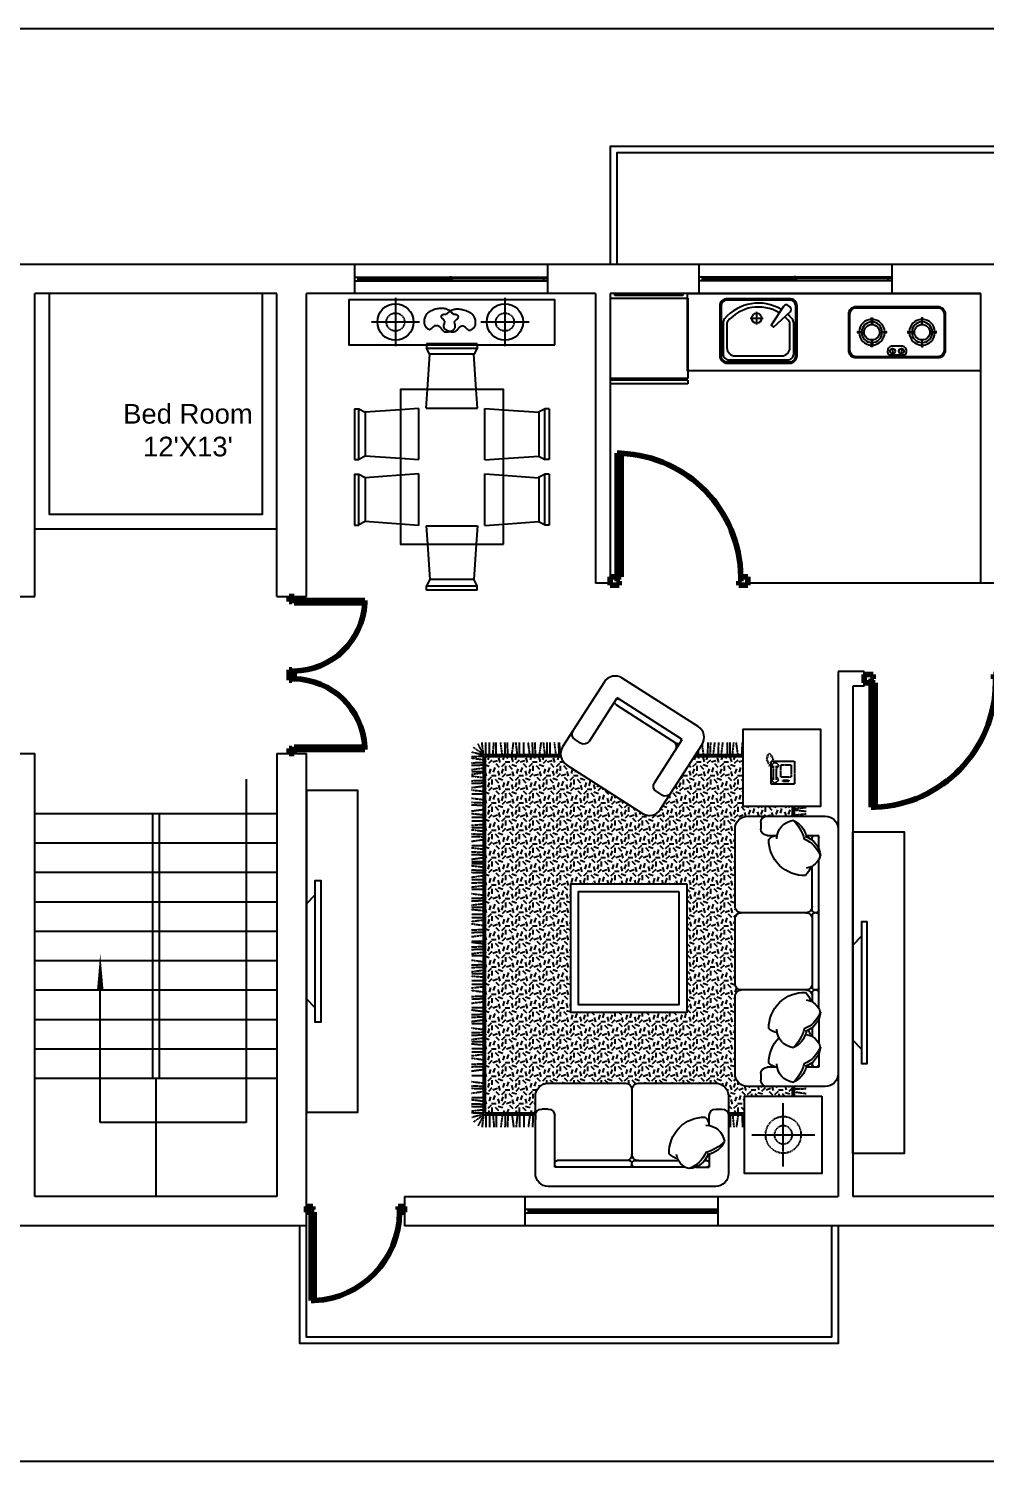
# Model space of a CAD drawing. Header units: inches. Extents: x 934 to 13503, y 40 to 6452.
# Drawn here: x 4648.7 to 4941.1, y 5742.1 to 6180.1 of the extents above; entities that cross this region are included whole.
import ezdxf

# ---------------------------------------------------------------- set-up
doc = ezdxf.new("R2010")
doc.units = ezdxf.units.IN
doc.linetypes.add('HIDDEN', pattern=[9.525, 6.35, -3.175])
doc.linetypes.add('HIDDEN2', pattern=[0.1875, 0.125, -0.0625])
for name, color, linetype in [('car', 20, 'Continuous'), ('FFURNITURE', 53, 'Continuous'), ('FURHATCH', 57, 'Continuous'), ('FURNITURE', 122, 'Continuous'), ('WINDOW', 2, 'Continuous')]:
    doc.layers.add(name, color=color, linetype=linetype)
doc.layers.add('wall', color=10, linetype='Continuous', plot=False)
doc.styles.get("Standard").update_dxf_attribs({"font": 'arial.ttf'})

# ---------------------------------------------------------------- blocks, each defined once
blk = doc.blocks.new('yq_cooker_01')
for p, q in [((426, 34), (466, 34)), ((426, -34), (466, -34))]:
    blk.add_line(p, q)
for points in [[(440, -375), (160, -375, -0.414214), (100, -315), (100, 315, -0.414214), (160, 375), (440, 375, -0.414214), (500, 315), (500, -315, -0.414214)], [(440, -365), (160, -365, -0.414214), (110, -315), (110, 315, -0.414214), (160, 365), (440, 365, -0.414214), (490, 315), (490, -315, -0.414214)]]:
    blk.add_lwpolyline(points, format="xyb", close=True)
for points in [[(301, 261), (305, 305), (295, 305), (299, 261)], [(234, 196), (190, 200), (190, 190), (234, 194)], [(299, 129), (295, 85), (305, 85), (301, 129)], [(366, 194), (410, 190), (410, 200), (366, 196)], [(299, -129), (295, -85), (305, -85), (301, -129)], [(234, -196), (190, -200), (190, -190), (234, -194)], [(366, -194), (410, -190), (410, -200), (366, -196)], [(301, -261), (305, -305), (295, -305), (299, -261)]]:
    blk.add_lwpolyline(points, close=True)
blk.add_lwpolyline([(407, -34, 0.414214), (446, -73), (456, -73, 0.414214), (475, -54), (475, 54, 0.414214), (456, 74), (446, 74, 0.414214), (407, 34), (407, -34)], format="xyb")
for centre, radius in [((300, 195), 60), ((446, 34), 19.6), ((446, -34), 19.6), ((300, -195), 60)]:
    blk.add_circle(centre, radius)
for centre, radius, start, end in [((300, 195), 100, 92.4978, 177.5022), ((300, 195), 80, 91.5913, 178.4087), ((300, 195), 80, 1.5913, 88.4087), ((300, 195), 100, 2.4978, 87.5022), ((300, 195), 100, 182.4978, 267.5022), ((300, 195), 80, 181.5913, 268.4087), ((300, 195), 80, 271.5913, 358.4087), ((300, 195), 100, 272.4978, 357.5022), ((300, -195), 100, 92.4978, 177.5022), ((300, -195), 100, 2.4978, 87.5022), ((300, -195), 100, 182.4978, 267.5022), ((300, -195), 80, 91.5913, 178.4087), ((300, -195), 80, 181.5913, 268.4087), ((300, -195), 80, 1.5913, 88.4087), ((300, -195), 80, 271.5913, 358.4087), ((300, -195), 100, 272.4978, 357.5022)]:
    blk.add_arc(centre, radius, start, end)
blk = doc.blocks.new('yq_ksink_01')
for points in [[(540, -243), (540, 243, 0.414214), (483, 300), (97, 300, 0.414214), (40, 243), (40, -243, 0.414214), (97, -300), (483, -300, 0.414214)], [(530, -243), (530, 243, 0.414214), (483, 290), (97, 290, 0.414214), (50, 243), (50, -243, 0.414214), (97, -290), (483, -290, 0.414214)], [(142, 246, 0.463705), (106, 246), (93, 231, 0.463199), (99, 196), (244, 99), (260, 117)]]:
    blk.add_lwpolyline(points, format="xyb", close=True)
for points in [[(124, 179, 0.371537), (197, -263, 0.175756), (227, -274), (468, -274, 0.414214), (514, -228), (514, 228, 0.414214), (468, 274), (227, 274, 0.175756), (197, 263, 0.038636), (159, 226, 0.038636)], [(149, 162, 0.370424), (217, -240, 0.175756), (227, -244), (421, -244, 0.414214), (484, -181), (484, 181, 0.414214), (421, 244), (227, 244, 0.175756), (217, 240, 0.038502), (180, 204, 0.038502)]]:
    blk.add_lwpolyline(points, format="xyb")
for points in [[(191, -64), (191, 36)], [(142, -14), (241, -14)]]:
    blk.add_lwpolyline(points)
blk.add_circle((191, -14), 38.3)
blk = doc.blocks.new('yq_icebox_01')
for p, q in [((0, -264), (0, 264)), ((0, 264), (14, 264)), ((14, 264), (14, -264)), ((35, -298), (35, 302)), ((35, 302), (658, 302)), ((658, 302), (658, -298)), ((672, 296), (658, 296)), ((665, 296), (665, -293)), ((672, 302), (700, 302)), ((672, 302), (672, -298)), ((700, 302), (700, -298)), ((14, -264), (0, -264)), ((658, -298), (35, -298)), ((672, -293), (658, -293)), ((700, -298), (672, -298))]:
    blk.add_line(p, q)
blk = doc.blocks.new('yq_sofa_01')
at = {"layer": 'FURHATCH', "linetype": 'HIDDEN2'}
h = blk.add_hatch(dxfattribs=at)
h.set_pattern_fill('GEOL1,_O', color=256, scale=150, angle=45)
h.set_pattern_definition([(45, (-2935.14, 78.03), (4e-14, 212.132), [37.5, -112.5]), (45, (-2940.44, 200), (4e-14, 212.132), [37.5, -112.5]), (135, (-2961.66, 125.76), (-212.132, 7e-14), [37.5, -112.5]), (135, (-2956.35, 205.3), (-212.132, 7e-14), [37.5, -112.5]), (90, (-2988.17, 173.49), (-106.066, 106.066), [37.5, -174.632]), (180, (-2876.8, 136.36), (-106.066, -106.066), [37.5, -174.632]), (71.565, (-2940.444, 136.365), (106.066, 106.066), [37.5, -297.9102]), (71.565, (-2945.75, 237.13), (106.066, 106.066), [37.5, -297.9102]), (108.435, (-2860.895, 152.274), (-106.066, 106.066), [37.5, -297.9102]), (108.435, (-2956.354, 152.274), (-106.066, 106.066), [37.5, -297.9102]), (108.435, (-2892.714, 162.88), (-106.066, 106.066), [37.5, -297.9102]), (161.565, (-2993.48, 136.365), (-106.066, 106.066), [37.5, -297.9102]), (198.435, (-2929.84, 115.15), (-106.066, -106.066), [37.5, -297.9102])])
edge = h.paths.add_edge_path()
edge.add_line((2738, 1513), (2151, 1513))
edge.add_arc((2053, 1533), 100, 302.6488, 348.511, ccw=False)
edge.add_line((2107, 1449), (1518, 1071))
edge.add_arc((1464, 1155), 100, 212.6488, 302.6488, ccw=False)
edge.add_line((1380, 1101), (1116, 1513))
edge.add_line((1116, 1513), (736, 1513))
edge.add_line((736, 1513), (736, 1125))
edge.add_line((736, 1125), (356, 1125))
edge.add_line((356, 1125), (356, 1050))
edge.add_line((356, 1050), (700, 1050))
edge.add_arc((700, 950), 100, 0, 90, ccw=False)
edge.add_line((800, 950), (800, 350))
edge.add_arc((750, 350), 50, 270, 360, ccw=False)
edge.add_arc((750, 250), 50, 0, 90, ccw=False)
edge.add_line((800, 250), (800, -250))
edge.add_arc((750, -250), 50, -90, 0, ccw=False)
edge.add_arc((750, -350), 50, 0, 90, ccw=False)
edge.add_line((800, -350), (800, -950))
edge.add_arc((700, -950), 100, -90, 0, ccw=False)
edge.add_line((700, -1050), (356, -1050))
edge.add_line((356, -1050), (356, -1125))
edge.add_line((356, -1125), (725, -1125))
edge.add_line((725, -1125), (725, -1257))
edge.add_line((725, -1257), (850, -1257))
edge.add_line((850, -1257), (850, -1125))
edge.add_arc((950, -1125), 100, 90, 180, ccw=False)
edge.add_line((950, -1025), (1550, -1025))
edge.add_arc((1550, -1075), 50, 0, 90, ccw=False)
edge.add_line((1600, -1075), (1600, -1077))
edge.add_arc((1651, -1076), 50.8, 90.926, 180.926, ccw=False)
edge.add_line((1650, -1025), (2250, -1025))
edge.add_arc((2250, -1125), 100, 0, 90, ccw=False)
edge.add_line((2350, -1125), (2350, -1257))
edge.add_line((2350, -1257), (2738, -1257))
edge.add_line((2738, -1257), (2738, 1513))
h.paths.add_polyline_path([(2075, 525), (2075, -475), (1175, -475), (1175, 525)], flags=16)
for points in [[(1056, 1607, -0.414214), (1086, 1745), (1676, 2122, -0.414214), (1814, 2092), (2138, 1587, -0.414214), (2107, 1449), (1518, 1071, -0.414214), (1380, 1101)], [(800, 350), (800, 950, 0.414214), (700, 1050), (100, 1050, 0.414214), (0, 950), (0, -950, 0.414214), (100, -1050), (700, -1050, 0.414214), (800, -950), (800, -350, 0.414214), (750, -300, 0.414214), (800, -250), (800, 250, 0.414214), (750, 300, 0.414214)], [(1650, -1025, 0.404778), (1600, -1075, 0.414214), (1550, -1025), (950, -1025, 0.414214), (850, -1125), (850, -1725, 0.414214), (950, -1825), (2250, -1825, 0.414214), (2350, -1725), (2350, -1125, 0.414214), (2250, -1025)]]:
    blk.add_lwpolyline(points, format="xyb", close=True)
for points in [[(736, 1125), (736, 1725), (136, 1725), (136, 1125)], [(1175, 525), (1175, -475), (2075, -475), (2075, 525)], [(125, -1125), (125, -1725), (725, -1725), (725, -1125)]]:
    blk.add_lwpolyline(points, close=True)
at = {"layer": 'FURHATCH', "ltscale": 1000}
for p, q in [((1209, 1645), (1715, 1969)), ((1725, 1916), (1253, 1614)), ((1930, 1632), (1715, 1969)), ((1425, 1309), (1209, 1645)), ((1999, 1617), (2042, 1644)), ((1410, 1240), (1368, 1213)), ((248, 900), (150, 900)), ((150, 795), (150, 900)), ((550, 900), (473, 900)), ((600, 1000), (600, 950)), ((200, 862), (200, 880)), ((150, -442), (150, 712)), ((200, 320), (200, 661)), ((170, 300), (180, 300)), ((200, 280), (200, -280)), ((250, 300), (750, 300)), ((170, -300), (180, -300)), ((200, -320), (200, -392)), ((250, -300), (750, -300)), ((150, -525), (150, -712)), ((200, -592), (200, -661)), ((150, -795), (150, -900)), ((200, -862), (200, -880)), ((150, -900), (248, -900)), ((473, -900), (550, -900)), ((600, -950), (600, -1000)), ((1600, -1075), (1600, -1575)), ((950, -1225), (900, -1225)), ((1000, -1352), (1000, -1275)), ((2200, -1675), (2200, -1275)), ((2250, -1225), (2300, -1225)), ((1000, -1577), (1000, -1675)), ((1038, -1625), (1020, -1625)), ((1580, -1625), (1239, -1625)), ((1600, -1655), (1600, -1645)), ((1620, -1625), (2180, -1625)), ((1105, -1675), (1000, -1675)), ((1188, -1675), (2200, -1675))]:
    blk.add_line(p, q, dxfattribs=at)
at = {"layer": 'FURHATCH', "linetype": 'HIDDEN2'}
for p, q in [((745, 1528), (742, 1623)), ((777, 1528), (790, 1623)), ((819, 1528), (809, 1623)), ((837, 1528), (837, 1623)), ((859, 1528), (859, 1623)), ((905, 1528), (894, 1623)), ((929, 1528), (926, 1623)), ((967, 1528), (956, 1623)), ((992, 1528), (988, 1623)), ((1011, 1528), (1008, 1623)), ((1044, 1528), (1054, 1610)), ((1085, 1528), (1081, 1568)), ((2159, 1528), (2162, 1623)), ((2165, 1528), (2168, 1623)), ((2189, 1528), (2201, 1623)), ((2235, 1528), (2235, 1623)), ((2257, 1528), (2257, 1623)), ((2275, 1528), (2286, 1623)), ((2317, 1528), (2304, 1623)), ((2349, 1528), (2352, 1623)), ((2369, 1528), (2372, 1623)), ((2393, 1528), (2405, 1623)), ((2439, 1528), (2439, 1623)), ((2472, 1528), (2472, 1623)), ((2490, 1528), (2500, 1623)), ((2531, 1528), (2519, 1623)), ((2563, 1528), (2567, 1623)), ((2583, 1528), (2586, 1623)), ((2607, 1528), (2619, 1623)), ((2653, 1528), (2653, 1623)), ((2679, 1528), (2671, 1623)), ((2706, 1528), (2706, 1623)), ((2735, 1528), (2735, 1623)), ((2753, 1528), (2764, 1623)), ((2753, 1528), (2795, 1612)), ((2753, 1528), (2830, 1582)), ((520, 1476), (339, 1476)), ((339, 1476), (339, 1298)), ((445, 1448), (363, 1448)), ((363, 1448), (363, 1352)), ((445, 1352), (445, 1448)), ((496, 1464), (504, 1489)), ((500, 1493), (513, 1497)), ((504, 1502), (518, 1506)), ((509, 1511), (522, 1515)), ((513, 1519), (526, 1524)), ((520, 1298), (520, 1476)), ((525, 1530), (538, 1534)), ((526, 1445), (540, 1449)), ((531, 1453), (544, 1458)), ((535, 1524), (548, 1528)), ((535, 1462), (548, 1467)), ((540, 1515), (553, 1519)), ((540, 1471), (553, 1475)), ((544, 1506), (557, 1511)), ((544, 1497), (557, 1502)), ((544, 1489), (557, 1493)), ((544, 1480), (557, 1484)), ((2753, 1522), (2845, 1546)), ((2753, 1513), (2848, 1510)), ((2753, 1486), (2848, 1499)), ((2753, 1465), (2848, 1461)), ((363, 1352), (445, 1352)), ((478, 1332), (478, 1442)), ((500, 1332), (500, 1442)), ((522, 1436), (535, 1440)), ((2753, 1445), (2848, 1442)), ((2753, 1421), (2848, 1409)), ((2753, 1393), (2848, 1393)), ((2753, 1384), (2848, 1372)), ((2753, 1347), (2848, 1359)), ((339, 1298), (520, 1298)), ((383, 1328), (383, 1318)), ((428, 1328), (383, 1328)), ((383, 1318), (428, 1318)), ((428, 1318), (428, 1328)), ((2753, 1325), (2848, 1322)), ((2753, 1305), (2848, 1302)), ((2753, 1281), (2848, 1269)), ((2753, 1240), (2848, 1251)), ((341, 1108), (247, 1118)), ((2753, 1221), (2848, 1221)), ((2753, 1176), (2848, 1187)), ((2753, 1151), (2848, 1155)), ((2753, 1132), (2848, 1135)), ((341, 1099), (247, 1087)), ((341, 1058), (247, 1068)), ((2753, 1099), (2848, 1087)), ((2753, 1058), (2848, 1068)), ((2753, 1040), (2848, 1040)), ((2753, 1011), (2848, 1011)), ((2753, 984), (2848, 976)), ((2753, 958), (2848, 958)), ((2753, 931), (2848, 942)), ((2753, 906), (2848, 910)), ((2753, 887), (2848, 890)), ((2753, 865), (2848, 852)), ((2753, 818), (2848, 818)), ((2753, 791), (2848, 802)), ((2753, 767), (2848, 770)), ((2753, 747), (2848, 750)), ((2753, 725), (2848, 713)), ((2753, 695), (2848, 695)), ((2753, 679), (2848, 679)), ((2753, 652), (2848, 663)), ((2753, 627), (2848, 630)), ((2753, 608), (2848, 611)), ((2753, 586), (2848, 573)), ((2753, 555), (2848, 555)), ((2753, 532), (2848, 529)), ((2753, 508), (2848, 496)), ((2753, 480), (2848, 480)), ((2753, 434), (2848, 446)), ((2753, 412), (2848, 409)), ((2753, 392), (2848, 389)), ((2753, 368), (2848, 356)), ((2753, 341), (2848, 341)), ((2753, 314), (2848, 323)), ((2753, 287), (2848, 287)), ((2753, 259), (2848, 259)), ((2753, 241), (2848, 230)), ((2753, 199), (2848, 212)), ((2753, 167), (2848, 164)), ((2753, 147), (2848, 144)), ((2753, 123), (2848, 111)), ((2753, 77), (2848, 77)), ((2753, 57), (2848, 69)), ((2753, 35), (2848, 32)), ((2753, 15), (2848, 12)), ((2753, -9), (2848, -21)), ((2753, -36), (2848, -36)), ((2753, -83), (2848, -70)), ((2753, -105), (2848, -108)), ((2753, -125), (2848, -128)), ((2753, -149), (2848, -160)), ((2753, -176), (2848, -176)), ((2753, -202), (2848, -194)), ((2753, -229), (2848, -229)), ((2753, -258), (2848, -258)), ((2753, -276), (2848, -287)), ((2753, -318), (2848, -305)), ((2753, -350), (2848, -353)), ((2753, -369), (2848, -373)), ((2753, -394), (2848, -405)), ((2753, -439), (2848, -439)), ((2753, -469), (2848, -457)), ((2753, -491), (2848, -494)), ((2753, -511), (2848, -514)), ((2753, -535), (2848, -547)), ((2753, -562), (2848, -562)), ((2753, -609), (2848, -597)), ((2753, -631), (2848, -634)), ((2753, -651), (2848, -654)), ((2753, -675), (2848, -687)), ((2753, -702), (2848, -702)), ((2753, -729), (2848, -720)), ((2753, -756), (2848, -756)), ((2753, -784), (2848, -784)), ((2753, -802), (2848, -813)), ((2753, -844), (2848, -831)), ((2753, -876), (2848, -879)), ((2753, -896), (2848, -899)), ((2753, -920), (2848, -932)), ((2753, -966), (2848, -966)), ((341, -1069), (247, -1066)), ((341, -1091), (247, -1104)), ((2753, -1025), (2848, -1014)), ((2753, -1050), (2848, -1046)), ((2753, -1069), (2848, -1066)), ((2753, -1091), (2848, -1104)), ((425, -1670), (425, -1180)), ((2753, -1138), (2848, -1138)), ((2753, -1165), (2848, -1154)), ((2753, -1189), (2848, -1186)), ((2753, -1209), (2848, -1206)), ((734, -1272), (731, -1367)), ((745, -1272), (742, -1367)), ((777, -1272), (790, -1367)), ((819, -1272), (809, -1367)), ((837, -1272), (837, -1367)), ((2349, -1272), (2352, -1367)), ((2369, -1272), (2372, -1367)), ((2393, -1272), (2405, -1367)), ((2439, -1272), (2439, -1367)), ((2472, -1272), (2472, -1367)), ((2490, -1272), (2500, -1367)), ((2531, -1272), (2519, -1367)), ((2563, -1272), (2567, -1367)), ((2583, -1272), (2586, -1367)), ((2607, -1272), (2619, -1367)), ((2653, -1272), (2653, -1367)), ((2679, -1272), (2671, -1367)), ((2706, -1272), (2706, -1367)), ((2735, -1272), (2735, -1367)), ((2753, -1231), (2848, -1243)), ((2753, -1258), (2848, -1255)), ((2753, -1267), (2845, -1290)), ((2753, -1272), (2830, -1326)), ((2753, -1272), (2795, -1356)), ((2753, -1272), (2764, -1367)), ((670, -1425), (180, -1425))]:
    blk.add_line(p, q, dxfattribs=at)
at = {"layer": 'FURHATCH', "ltscale": 1000}
for points in [[(1106, 1528), (736, 1528)], [(1116, 1513), (736, 1513)], [(2350, -1257), (2738, -1257), (2738, 1513), (2151, 1513)], [(2350, -1272), (2753, -1272), (2753, 1528), (2153, 1528)], [(341, 1125), (341, 1050)], [(356, 1125), (356, 1050)], [(341, -1050), (341, -1125)], [(356, -1050), (356, -1125)], [(725, -1257), (850, -1257)], [(725, -1272), (850, -1272)]]:
    blk.add_lwpolyline(points, dxfattribs=at)
blk.add_lwpolyline([(1235, 465), (1235, -415), (2015, -415), (2015, 465)], close=True, dxfattribs=at)
at = {"layer": 'FURHATCH', "linetype": 'HIDDEN2'}
for radius in [140, 70]:
    blk.add_circle((425, -1425), radius, dxfattribs=at)
at = {"layer": 'FURHATCH', "ltscale": 1000}
for centre, radius, start, end in [((1709, 1941), 20, 32.6488, 122.6488), ((1714, 1933), 20, 302.6488, 32.6488), ((2015, 1686), 50, 302.6488, 32.6488), ((1237, 1639), 20, 122.6488, 212.6488), ((1242, 1631), 20, 212.6488, 302.6488), ((1305, 1588), 50, 122.6488, 212.6488), ((1972, 1659), 50, 212.6488, 302.6488), ((1341, 1255), 50, 212.6488, 302.6488), ((1383, 1282), 50, 302.6488, 32.6488), ((420, 856), 177, 113.3152, 169.3613), ((548, 803), 293, 132.7368, 166.3508), ((325, 869), 151, 2.0672, 80.6072), ((550, 1000), 50, 0, 90), ((307, 730), 170, 107.2714, 175.4668), ((170, 880), 20, 90, 180), ((180, 880), 20, 0, 90), ((460, 788), 113, 46.1116, 83.7097), ((550, 950), 50, 270, 0), ((345, 667), 221, 111.5683, 159.7406), ((260, 866), 278, 268.285, 0.5789), ((264, 775), 130, 194.1064, 262.232), ((368, 702), 162, 196.7793, 224.4945), ((250, 350), 50, 180, 270), ((170, 320), 20, 180, 270), ((170, 280), 20, 90, 180), ((180, 320), 20, 270, 0), ((180, 280), 20, 0, 90), ((250, 250), 50, 90, 180), ((170, -280), 20, 180, 270), ((170, -320), 20, 90, 180), ((180, -280), 20, 270, 0), ((180, -320), 20, 0, 90), ((250, -250), 50, 180, 270), ((250, -350), 50, 90, 180), ((368, -432), 162, 135.5055, 163.2207), ((260, -597), 278, 359.4211, 91.715), ((264, -506), 130, 97.768, 165.8936), ((307, -460), 170, 184.5332, 252.7286), ((345, -397), 221, 200.2594, 248.4317), ((264, -775), 130, 97.768, 165.8936), ((368, -702), 162, 146.7787, 163.2207), ((420, -586), 177, 190.6387, 246.6848), ((548, -534), 293, 193.6492, 227.2632), ((325, -600), 151, 279.3928, 357.9328), ((460, -518), 113, 276.2903, 313.8884), ((307, -730), 170, 184.5332, 252.7286), ((345, -667), 221, 200.2594, 248.4317), ((260, -866), 278, 359.4211, 44.7117), ((170, -880), 20, 180, 270), ((180, -880), 20, 270, 0), ((420, -856), 177, 190.6387, 246.6848), ((548, -803), 293, 193.6492, 227.2632), ((325, -869), 151, 279.3928, 357.9328), ((460, -788), 113, 276.2903, 313.8884), ((550, -950), 50, 0, 90), ((550, -1000), 50, 270, 0), ((900, -1275), 50, 90, 180), ((950, -1275), 50, 0, 90), ((1112, -1365), 113, 136.1116, 173.7097), ((1034, -1565), 278, 358.285, 90.5789), ((2250, -1275), 50, 90, 180), ((2300, -1275), 50, 0, 90), ((1031, -1500), 151, 92.0672, 170.6072), ((1044, -1405), 177, 203.3152, 259.3613), ((1097, -1277), 293, 222.7368, 256.3508), ((1020, -1645), 20, 90, 180), ((1020, -1655), 20, 180, 270), ((1170, -1518), 170, 197.2714, 265.4668), ((1233, -1480), 221, 201.5683, 249.7406), ((1125, -1561), 130, 284.1064, 352.232), ((1198, -1457), 162, 286.7793, 314.4945), ((1550, -1575), 50, 270, 0), ((1580, -1645), 20, 0, 90), ((1580, -1655), 20, 270, 0), ((1650, -1575), 50, 180, 270), ((1620, -1645), 20, 90, 180), ((1620, -1655), 20, 180, 270), ((2180, -1645), 20, 0, 90), ((2180, -1655), 20, 270, 0)]:
    blk.add_arc(centre, radius, start, end, dxfattribs=at)
at = {"layer": 'FURHATCH', "linetype": 'HIDDEN2'}
for centre, start, end in [((489, 1442), 298.4915, 241.5085), ((489, 1332), 118.4915, 61.5085)]:
    blk.add_arc(centre, 23.1, start, end, dxfattribs=at)
blk = doc.blocks.new('yq_tvcab_01')
blk.add_lwpolyline([(0, -1250), (0, 1250), (400, 1250), (400, -1250)], close=True)
at = {"layer": 'FURHATCH'}
blk.add_line((67, 550), (67, -550), dxfattribs=at)
blk.add_lwpolyline([(0, -370), (67, -438), (67, -550), (112, -550), (112, 550), (67, 550), (67, 438), (0, 370)], close=True, dxfattribs=at)
blk = doc.blocks.new('DR_D01')
at = {"lineweight": 80}
for p, q in [((-0.45, 0.93), (-0.42, 0.93)), ((-0.45, 0.03), (-0.45, 0.93)), ((-0.42, 0.03), (-0.42, 0.93)), ((-0.5, 0.03), (-0.42, 0.03)), ((-0.5, 0.03), (-0.5, -0.03)), ((-0.45, 0.03), (-0.45, 0)), ((-0.45, 0), (-0.435, 0)), ((-0.435, 0), (-0.435, -0.03)), ((0.435, 0), (0.435, -0.03)), ((0.45, 0), (0.435, 0)), ((0.45, 0.03), (0.45, 0)), ((0.5, 0.03), (0.45, 0.03)), ((0.5, -0.03), (0.5, 0.03)), ((-0.435, -0.03), (-0.5, -0.03)), ((0.435, -0.03), (0.5, -0.03))]:
    blk.add_line(p, q, dxfattribs=at)
blk.add_arc((-0.46, 0.021), 0.91, 0.5915, 87.4664, dxfattribs=at)
blk = doc.blocks.new('WD_00_X2')
for p, q in [((0, 0.7), (0, -0.7)), ((-0.5, 0.5), (0.5, 0.5)), ((-0.48, 0.5), (-0.48, -0.5)), ((0.48, 0.5), (0.48, -0.5)), ((0.01, 0.2), (-0.48, 0.2)), ((0.01, 0.2), (0.01, 0)), ((0.48, 0), (-0.48, 0)), ((-0.01, 0), (-0.01, -0.2)), ((0.48, -0.2), (-0.01, -0.2)), ((-0.5, -0.5), (0.5, -0.5))]:
    blk.add_line(p, q)

msp = doc.modelspace()

# ---------------------------------------------------------------- linework, layer by layer
at = {"layer": 'car'}
for p, q in [((4285.621, 6180.084), (5089.621, 6180.084)), ((4748.284, 6108.158), (4748.284, 6099.158)), ((4807.339, 6108.084), (4807.339, 6099.084)), ((4853.534, 6108.263), (4853.534, 6099.263)), ((4912.589, 6108.189), (4912.589, 6099.189)), ((4650.621, 6006.496), (4650.621, 6099.084)), ((4724.621, 6099.084), (4650.621, 6099.084)), ((4724.621, 6006.496), (4724.621, 6099.084)), ((4822.003, 6099.084), (4733.621, 6099.084)), ((4733.621, 6006.496), (4733.621, 6099.084)), ((4822.003, 6099.084), (4822.003, 6010.584)), ((4939.621, 6099.084), (4826.503, 6099.084)), ((4826.503, 6099.084), (4826.503, 6010.584)), ((4939.621, 6099.084), (4939.621, 6010.584)), ((4826.503, 6010.584), (4822.003, 6010.584)), ((4944.121, 6010.584), (4868.503, 6010.584)), ((4641.621, 6006.496), (4650.621, 6006.496)), ((4724.621, 6006.496), (4733.621, 6006.496)), ((4896.121, 5983.584), (4896.121, 5823.084)), ((4904.121, 5983.584), (4896.121, 5983.584)), ((4904.121, 5979.084), (4904.121, 5983.584)), ((4904.121, 5979.084), (4900.621, 5979.084)), ((4900.621, 5979.084), (4900.621, 5823.084)), ((4641.621, 5958.496), (4650.621, 5958.496)), ((4650.621, 5823.084), (4650.621, 5958.496)), ((4724.621, 5958.496), (4724.621, 5823.084)), ((4724.621, 5958.496), (4733.621, 5958.496)), ((4715.17, 5950.618), (4715.17, 5845.715)), ((4724.621, 5940.084), (4650.621, 5940.084)), ((4686.621, 5940.084), (4686.621, 5859.084)), ((4688.621, 5940.084), (4688.621, 5859.084)), ((4724.621, 5931.084), (4650.621, 5931.084)), ((4724.621, 5922.084), (4650.621, 5922.084)), ((4724.621, 5913.084), (4650.621, 5913.084)), ((4724.621, 5904.084), (4650.621, 5904.084)), ((4724.621, 5895.084), (4650.621, 5895.084)), ((4724.621, 5886.084), (4650.621, 5886.084)), ((4670.614, 5845.715), (4670.614, 5886.084)), ((4724.621, 5877.084), (4650.621, 5877.084)), ((4724.621, 5868.084), (4650.621, 5868.084)), ((4724.621, 5859.084), (4650.621, 5859.084)), ((4687.621, 5859.084), (4687.621, 5823.084)), ((4715.17, 5845.715), (4670.614, 5845.715)), ((4763.621, 5823.084), (4763.621, 5814.084)), ((4800.343, 5823.158), (4800.343, 5814.158)), ((4859.399, 5823.084), (4859.399, 5814.084)), ((5077.621, 5814.084), (4763.621, 5814.084)), ((5089.621, 5742.084), (4285.621, 5742.084))]:
    msp.add_line(p, q, dxfattribs=at)
for points in [[(5053.621, 6144.084), (4826.503, 6144.084), (4826.503, 6108.084)], [(5051.621, 6108.084), (5051.621, 6142.084), (4828.503, 6142.084), (4828.503, 6108.084)], [(4431.121, 6108.084), (4944.121, 6108.084)], [(4720.121, 6099.084), (4720.121, 6031.584), (4655.121, 6031.584), (4655.121, 6099.084)], [(4724.621, 6027.084), (4650.621, 6027.084)], [(4894.121, 5814.084), (4894.121, 5780.084), (4733.621, 5780.084), (4733.621, 5958.496)], [(4724.621, 5823.084), (4650.621, 5823.084)], [(4763.621, 5823.084), (4896.121, 5823.084)], [(5044.621, 5823.084), (4900.621, 5823.084)], [(4733.621, 5814.084), (4641.621, 5814.084)], [(4896.121, 5814.084), (4896.121, 5778.084), (4731.621, 5778.084), (4731.621, 5814.084)]]:
    msp.add_lwpolyline(points, dxfattribs=at)
msp.add_lwpolyline([(4670.614, 5886.084, 2, 0, 0), (4670.614, 5897.354, 0, 0, 0)], format="xyseb", dxfattribs=at)
at = {"layer": 'FFURNITURE', "linetype": 'HIDDEN2'}
for p, q in [((4760.843, 6097.781), (4760.843, 6083.018)), ((4794.308, 6097.781), (4794.308, 6083.018)), ((4768.225, 6090.399), (4753.461, 6090.399)), ((4801.69, 6090.399), (4786.926, 6090.399))]:
    msp.add_line(p, q, dxfattribs=at)
at = {"layer": 'FFURNITURE', "ltscale": 1000}
for p, q in [((4770.319, 6083.758), (4770.319, 6082.436)), ((4785.864, 6083.758), (4770.319, 6083.758)), ((4770.319, 6082.436), (4785.864, 6082.436)), ((4771.38, 6080.486), (4770.349, 6082.441)), ((4770.623, 6069.726), (4771.387, 6080.534)), ((4784.869, 6080.534), (4771.387, 6080.534)), ((4785.56, 6069.726), (4784.795, 6080.534)), ((4785.855, 6082.441), (4784.825, 6080.435)), ((4785.864, 6083.758), (4785.864, 6082.436)), ((4748.311, 6063.893), (4749.633, 6063.893)), ((4748.311, 6063.893), (4748.311, 6048.348)), ((4749.628, 6063.884), (4751.634, 6062.854)), ((4749.633, 6048.348), (4749.633, 6063.893)), ((4762.343, 6063.589), (4751.535, 6062.824)), ((4751.535, 6062.898), (4751.535, 6049.416)), ((4793.839, 6063.589), (4804.648, 6062.824)), ((4806.555, 6063.884), (4804.548, 6062.854)), ((4804.648, 6062.898), (4804.648, 6049.416)), ((4807.872, 6063.893), (4806.549, 6063.893)), ((4806.549, 6048.348), (4806.549, 6063.893)), ((4807.872, 6063.893), (4807.872, 6048.348)), ((4751.583, 6049.409), (4749.628, 6048.378)), ((4762.343, 6048.652), (4751.535, 6049.416)), ((4793.839, 6048.652), (4804.648, 6049.416)), ((4804.6, 6049.409), (4806.555, 6048.378)), ((4748.311, 6048.348), (4749.633, 6048.348)), ((4807.872, 6048.348), (4806.549, 6048.348)), ((4748.311, 6043.86), (4749.633, 6043.86)), ((4748.311, 6043.86), (4748.311, 6028.315)), ((4749.628, 6043.851), (4751.634, 6042.821)), ((4749.633, 6028.315), (4749.633, 6043.86)), ((4762.343, 6043.556), (4751.535, 6042.791)), ((4751.535, 6042.865), (4751.535, 6029.383)), ((4793.839, 6043.556), (4804.648, 6042.791)), ((4806.555, 6043.851), (4804.548, 6042.821)), ((4804.648, 6042.865), (4804.648, 6029.383)), ((4807.872, 6043.86), (4806.549, 6043.86)), ((4806.549, 6028.315), (4806.549, 6043.86)), ((4807.872, 6043.86), (4807.872, 6028.315)), ((4748.311, 6028.315), (4749.633, 6028.315)), ((4751.583, 6029.376), (4749.628, 6028.346)), ((4762.343, 6028.619), (4751.535, 6029.383)), ((4793.839, 6028.619), (4804.648, 6029.383)), ((4804.6, 6029.376), (4806.555, 6028.346)), ((4807.872, 6028.315), (4806.549, 6028.315)), ((4770.623, 6022.482), (4771.387, 6011.673)), ((4785.56, 6022.482), (4784.795, 6011.673)), ((4770.319, 6008.449), (4770.319, 6009.772)), ((4770.319, 6009.772), (4785.864, 6009.772)), ((4771.38, 6011.721), (4770.349, 6009.766)), ((4784.869, 6011.673), (4771.387, 6011.673)), ((4785.855, 6009.766), (4784.825, 6011.773)), ((4785.864, 6008.449), (4785.864, 6009.772)), ((4785.864, 6008.449), (4770.319, 6008.449))]:
    msp.add_line(p, q, dxfattribs=at)
at = {"layer": 'FFURNITURE', "linetype": 'HIDDEN', "ltscale": 357.848833}
for p, q in [((4770.223, 6064.073), (4770.623, 6069.726)), ((4785.96, 6064.073), (4785.56, 6069.726)), ((4767.996, 6063.988), (4762.343, 6063.589)), ((4767.996, 6048.348), (4767.996, 6063.988)), ((4770.223, 6064.073), (4785.96, 6064.073)), ((4788.187, 6063.988), (4793.839, 6063.589)), ((4788.187, 6048.252), (4788.187, 6063.988)), ((4767.939, 6048.256), (4762.343, 6048.652)), ((4788.187, 6048.252), (4793.839, 6048.652)), ((4767.996, 6043.956), (4762.343, 6043.556)), ((4767.996, 6028.219), (4767.996, 6043.956)), ((4788.187, 6043.956), (4793.839, 6043.556)), ((4788.187, 6028.219), (4788.187, 6043.956)), ((4767.996, 6028.219), (4762.343, 6028.619)), ((4770.223, 6028.134), (4770.623, 6022.482)), ((4770.223, 6028.134), (4785.96, 6028.134)), ((4785.96, 6028.134), (4785.56, 6022.482)), ((4788.187, 6028.219), (4793.839, 6028.619))]:
    msp.add_line(p, q, dxfattribs=at)
at = {"layer": 'FFURNITURE'}
msp.add_lwpolyline([(4809.587, 6083.421), (4809.587, 6097.201), (4746.595, 6097.201), (4746.595, 6083.421), (4809.587, 6083.421)], dxfattribs=at)
for points in [[(4939.621, 6075.462), (4850.125, 6075.462), (4850.125, 6099.084), (4939.621, 6099.084)], [(4793.839, 6022.482), (4793.839, 6069.726), (4762.343, 6069.726), (4762.343, 6022.482)]]:
    msp.add_lwpolyline(points, close=True, dxfattribs=at)
at = {"layer": 'FFURNITURE', "ltscale": 1000}
for points in [[(4776.853, 6094.169), (4776.576, 6094.288), (4776.283, 6094.383), (4775.975, 6094.455), (4775.653, 6094.505), (4775.318, 6094.533), (4774.971, 6094.541), (4774.613, 6094.529), (4774.245, 6094.498), (4773.868, 6094.448), (4773.487, 6094.38), (4773.106, 6094.296), (4772.731, 6094.196), (4772.366, 6094.081), (4772.017, 6093.953), (4771.688, 6093.811), (4771.384, 6093.657), (4771.109, 6093.492), (4770.863, 6093.316), (4770.644, 6093.129), (4770.45, 6092.931), (4770.279, 6092.723), (4770.131, 6092.503), (4770.002, 6092.273), (4769.893, 6092.031), (4769.801, 6091.78), (4769.726, 6091.522), (4769.666, 6091.262), (4769.623, 6091.002), (4769.595, 6090.748), (4769.582, 6090.504), (4769.584, 6090.273), (4769.6, 6090.059), (4769.629, 6089.865), (4769.672, 6089.69), (4769.727, 6089.53), (4769.794, 6089.383), (4769.872, 6089.246), (4769.96, 6089.116), (4770.059, 6088.99), (4770.167, 6088.865), (4770.283, 6088.739), (4770.407, 6088.616), (4770.535, 6088.499), (4770.667, 6088.392), (4770.802, 6088.3), (4770.936, 6088.227), (4771.069, 6088.176), (4771.198, 6088.151), (4771.324, 6088.156), (4771.445, 6088.188), (4771.563, 6088.243), (4771.68, 6088.317), (4771.795, 6088.406), (4771.911, 6088.506), (4772.027, 6088.614), (4772.146, 6088.726), (4772.267, 6088.838), (4772.391, 6088.947), (4772.519, 6089.05), (4772.65, 6089.144), (4772.786, 6089.226), (4772.926, 6089.294), (4773.07, 6089.344), (4773.219, 6089.374), (4773.373, 6089.381), (4773.529, 6089.367), (4773.686, 6089.334), (4773.84, 6089.283), (4773.989, 6089.218), (4774.131, 6089.139), (4774.264, 6089.049), (4774.383, 6088.951), (4774.49, 6088.846), (4774.584, 6088.735), (4774.668, 6088.622), (4774.745, 6088.506), (4774.819, 6088.391), (4774.89, 6088.278), (4774.962, 6088.168), (4775.038, 6088.064), (4775.119, 6087.966), (4775.205, 6087.876), (4775.295, 6087.792), (4775.389, 6087.716), (4775.485, 6087.647), (4775.583, 6087.585), (4775.681, 6087.531), (4775.779, 6087.484), (4775.876, 6087.444), (4775.974, 6087.411), (4776.075, 6087.386), (4776.18, 6087.369), (4776.292, 6087.359), (4776.413, 6087.357), (4776.545, 6087.364), (4776.69, 6087.378), (4776.848, 6087.401), (4777.018, 6087.431), (4777.196, 6087.469), (4777.379, 6087.513), (4777.564, 6087.565), (4777.747, 6087.622), (4777.926, 6087.685), (4778.096, 6087.752), (4778.255, 6087.825), (4778.402, 6087.903), (4778.536, 6087.987), (4778.658, 6088.078), (4778.765, 6088.175), (4778.859, 6088.28), (4778.938, 6088.393), (4779.002, 6088.514), (4779.051, 6088.644), (4779.085, 6088.782), (4779.106, 6088.925), (4779.114, 6089.072), (4779.112, 6089.22), (4779.1, 6089.369), (4779.08, 6089.515), (4779.053, 6089.658), (4779.02, 6089.796), (4778.986, 6089.928), (4778.956, 6090.057), (4778.934, 6090.182), (4778.924, 6090.305), (4778.933, 6090.426), (4778.964, 6090.546), (4779.022, 6090.665), (4779.11, 6090.785), (4779.223, 6090.905), (4779.351, 6091.026), (4779.488, 6091.146), (4779.626, 6091.267), (4779.757, 6091.387), (4779.873, 6091.507), (4779.966, 6091.627), (4780.03, 6091.746), (4780.067, 6091.863), (4780.077, 6091.976), (4780.065, 6092.085), (4780.033, 6092.186), (4779.982, 6092.28), (4779.915, 6092.364), (4779.836, 6092.436), (4779.746, 6092.496), (4779.648, 6092.545), (4779.546, 6092.584), (4779.441, 6092.613), (4779.336, 6092.634), (4779.235, 6092.648), (4779.139, 6092.657), (4779.053, 6092.662), (4778.977, 6092.663), (4778.908, 6092.666), (4778.843, 6092.673), (4778.777, 6092.689), (4778.706, 6092.719), (4778.627, 6092.766), (4778.535, 6092.835), (4778.426, 6092.929), (4778.297, 6093.051), (4778.148, 6093.195), (4777.978, 6093.356), (4777.79, 6093.527), (4777.583, 6093.7), (4777.357, 6093.87), (4777.114, 6094.028)], [(4778.215, 6094.127), (4778.499, 6094.228), (4778.797, 6094.305), (4779.109, 6094.358), (4779.434, 6094.388), (4779.77, 6094.396), (4780.116, 6094.382), (4780.473, 6094.348), (4780.838, 6094.294), (4781.212, 6094.221), (4781.588, 6094.13), (4781.963, 6094.022), (4782.331, 6093.899), (4782.688, 6093.762), (4783.029, 6093.612), (4783.348, 6093.451), (4783.642, 6093.278), (4783.906, 6093.097), (4784.141, 6092.906), (4784.349, 6092.706), (4784.53, 6092.496), (4784.687, 6092.277), (4784.822, 6092.049), (4784.936, 6091.811), (4785.03, 6091.563), (4785.106, 6091.307), (4785.166, 6091.045), (4785.209, 6090.781), (4785.236, 6090.52), (4785.248, 6090.265), (4785.246, 6090.02), (4785.23, 6089.789), (4785.201, 6089.576), (4785.159, 6089.385), (4785.106, 6089.213), (4785.041, 6089.057), (4784.965, 6088.914), (4784.879, 6088.782), (4784.783, 6088.658), (4784.676, 6088.538), (4784.561, 6088.42), (4784.437, 6088.301), (4784.306, 6088.186), (4784.171, 6088.077), (4784.032, 6087.979), (4783.893, 6087.896), (4783.754, 6087.831), (4783.618, 6087.788), (4783.487, 6087.772), (4783.363, 6087.784), (4783.244, 6087.823), (4783.129, 6087.885), (4783.017, 6087.966), (4782.907, 6088.062), (4782.798, 6088.17), (4782.689, 6088.285), (4782.577, 6088.404), (4782.463, 6088.523), (4782.346, 6088.639), (4782.225, 6088.75), (4782.099, 6088.852), (4781.969, 6088.942), (4781.834, 6089.019), (4781.693, 6089.078), (4781.546, 6089.117), (4781.393, 6089.133), (4781.236, 6089.129), (4781.078, 6089.105), (4780.921, 6089.064), (4780.768, 6089.008), (4780.621, 6088.938), (4780.484, 6088.857), (4780.358, 6088.766), (4780.245, 6088.668), (4780.145, 6088.563), (4780.053, 6088.455), (4779.969, 6088.345), (4779.889, 6088.234), (4779.811, 6088.126), (4779.732, 6088.021), (4779.65, 6087.921), (4779.563, 6087.829), (4779.471, 6087.744), (4779.376, 6087.666), (4779.278, 6087.596), (4779.178, 6087.533), (4779.076, 6087.477), (4778.975, 6087.429), (4778.874, 6087.388), (4778.775, 6087.354), (4778.675, 6087.327), (4778.573, 6087.309), (4778.467, 6087.298), (4778.354, 6087.295), (4778.233, 6087.301), (4778.102, 6087.315), (4777.959, 6087.339), (4777.802, 6087.371), (4777.634, 6087.412), (4777.459, 6087.461), (4777.279, 6087.516), (4777.098, 6087.579), (4776.918, 6087.647), (4776.744, 6087.721), (4776.579, 6087.799), (4776.425, 6087.882), (4776.283, 6087.969), (4776.154, 6088.061), (4776.038, 6088.159), (4775.936, 6088.262), (4775.849, 6088.373), (4775.777, 6088.49), (4775.721, 6088.615), (4775.681, 6088.749), (4775.655, 6088.888), (4775.643, 6089.032), (4775.643, 6089.179), (4775.655, 6089.327), (4775.676, 6089.475), (4775.705, 6089.62), (4775.741, 6089.761), (4775.782, 6089.896), (4775.824, 6090.026), (4775.862, 6090.153), (4775.892, 6090.276), (4775.909, 6090.398), (4775.908, 6090.52), (4775.885, 6090.641), (4775.834, 6090.764), (4775.753, 6090.889), (4775.649, 6091.016), (4775.528, 6091.144), (4775.398, 6091.273), (4775.268, 6091.402), (4775.145, 6091.53), (4775.037, 6091.657), (4774.951, 6091.782), (4774.894, 6091.905), (4774.865, 6092.024), (4774.862, 6092.138), (4774.88, 6092.245), (4774.919, 6092.344), (4774.976, 6092.434), (4775.047, 6092.514), (4775.131, 6092.582), (4775.224, 6092.636), (4775.325, 6092.679), (4775.43, 6092.711), (4775.536, 6092.734), (4775.642, 6092.748), (4775.744, 6092.756), (4775.84, 6092.759), (4775.926, 6092.758), (4776.003, 6092.755), (4776.071, 6092.753), (4776.137, 6092.757), (4776.204, 6092.769), (4776.276, 6092.794), (4776.358, 6092.836), (4776.454, 6092.899), (4776.569, 6092.986), (4776.705, 6093.1), (4776.863, 6093.235), (4777.042, 6093.385), (4777.24, 6093.544), (4777.458, 6093.704), (4777.694, 6093.859), (4777.946, 6094.002)]]:
    msp.add_lwpolyline(points, close=True, dxfattribs=at)
for centre in [(4760.843, 6090.399), (4794.308, 6090.399)]:
    msp.add_circle(centre, 5.536, dxfattribs=at)
at = {"layer": 'FFURNITURE', "linetype": 'HIDDEN2'}
for centre in [(4760.843, 6090.399), (4794.308, 6090.399)]:
    msp.add_circle(centre, 2.768, dxfattribs=at)
at = {"layer": 'wall'}
for p, q in [((4807.339, 6103.584), (4754.611, 6103.584)), ((4912.589, 6103.689), (4859.861, 6103.689)), ((4868.503, 6009.923), (4868.503, 6011.754)), ((4859.399, 5818.584), (4806.67, 5818.584))]:
    msp.add_line(p, q, dxfattribs=at)

# ---------------------------------------------------------------- block references
at = {"layer": 'FFURNITURE', "xscale": -0.03937007874015748, "yscale": -0.03937007874015748, "zscale": 0.03937007874015748, "rotation": 90.00000000000593}
for name, p in [('yq_icebox_01', (4838.314, 6099.084)), ('yq_ksink_01', (4871.778, 6099.084)), ('yq_cooker_01', (4914.135, 6099.084))]:
    msp.add_blockref(name, p, dxfattribs=at)
at = {"layer": 'FURNITURE', "xscale": -0.03937007874015748, "yscale": 0.03937007874015748, "zscale": 0.03937007874015748}
msp.add_blockref('yq_sofa_01', (4896.121, 5898.009), dxfattribs=at)
at = {"layer": 'FURNITURE', "xscale": -0.03937007874015748, "zscale": 0.03937007874015748, "rotation": 180}
for p, yscale in [((4733.621, 5898.009), 0.03937007874015748), ((4900.621, 5885.369), -0.03937007874015748)]:
    msp.add_blockref('yq_tvcab_01', p, dxfattribs=dict(at, yscale=yscale))
at = {"layer": 'WINDOW'}
for name, p, xscale, yscale, zscale, rotation in [('WD_00_X2', (4777.812, 6103.584), -59.05511811023622, 1.125984251969385, 59.05511811023622, 180), ('WD_00_X2', (4883.062, 6103.689), -59.05511811023622, 1.125984251969385, 59.05511811023622, 180), ('DR_D01', (4729.121, 5994.496), 24, 24, 24, 270.0000000000043), ('DR_D01', (4729.121, 5970.496), -24.00000000000045, 24.00000000000045, 24.00000000000045, 270.0000000000118), ('DR_D01', (4925.246, 5981.334), -42.25, 42.25, 42.25, 180), ('DR_D01', (4748.621, 5819.128), -30, 30, 30, 180), ('WD_00_X2', (4829.871, 5818.584), -59.05511811023622, 1.125984251969385, 59.05511811023622, 180)]:
    msp.add_blockref(name, p, dxfattribs=dict(at, xscale=xscale, yscale=yscale, zscale=zscale, rotation=rotation))
at = {"layer": 'WINDOW', "xscale": 42, "yscale": 42, "zscale": 42}
msp.add_blockref('DR_D01', (4847.503, 6011.207), dxfattribs=at)

# ---------------------------------------------------------------- texts
at = {"color": 0, "lineweight": 80, "insert": (4674.715, 6065.334), "char_height": 6, "attachment_point": 1}
msp.add_mtext_dynamic_manual_height_columns("\\pxqc;Bed Room \\P12'X13'", width=45.40628, gutter_width=1.228, heights=[0], dxfattribs=at)

doc.saveas('drawing.dxf')
